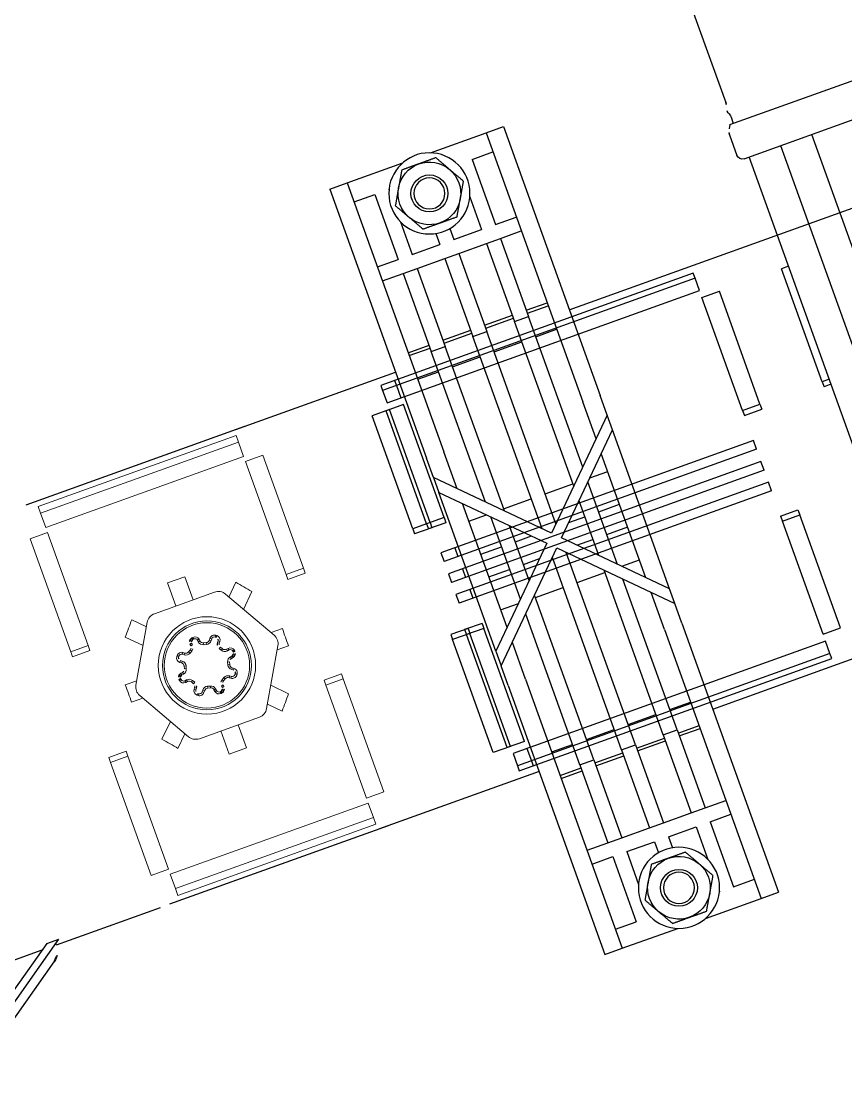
# Model space of a CAD drawing. Header units: millimetres. Extents: x 646993 to 648849, y 9708034 to 9709424.
# Drawn here: x 648235.2182 to 648235.4415, y 9709072.4376 to 9709072.729 of the extents above; entities that cross this region are included whole.
import ezdxf

# ---------------------------------------------------------------- set-up
doc = ezdxf.new("R2010")
doc.units = ezdxf.units.MM
doc.header["$LTSCALE"] = 5
doc.header["$XCLIPFRAME"] = 2
doc.layers.add('MD_Visible', color=7, linetype='Continuous', lineweight=25)
picture_1 = doc.add_image_def('image1.jpg', size_in_pixel=(1920, 925))
picture_2 = doc.add_image_def('image2.ecw', size_in_pixel=(12715, 11262))

# ---------------------------------------------------------------- blocks, each defined once
blk = doc.blocks.new('RB')
for p, q in [((0, -0.7284999999996273), (0, -0.682500000000033)), ((0.1150000000000091, -0.682500000000033), (0.1150000000000091, -0.7284999999996273)), ((0, -0.7259999999996865), (0, -0.7889999999997315)), ((0.1150000000000091, -0.7259999999996865), (0.1150000000000091, -0.7889999999997315))]:
    blk.add_line(p, q)
at = {"lineweight": 0}
for p, q in [((0.04154828673279098, -0.7239999999997337), (0.009000000000128239, -0.7239999999997337)), ((0.009000000000014552, -0.7289999999997292), (0.009000000000014552, -0.7239999999997337)), ((0.04154828673279098, -0.7239999999997337), (0.04300000000000637, -0.7239999999997337)), ((0.04154828673279098, -0.7289999999997292), (0.04154828673279098, -0.7239999999997337)), ((0.04300000000000637, -0.7289999999997292), (0.04300000000000637, -0.7239999999997337)), ((0.07200000000000273, -0.7239999999997337), (0.07345171326846867, -0.7239999999997337)), ((0.07200000000000273, -0.7289999999997292), (0.07200000000000273, -0.7239999999997337)), ((0.1060000000001082, -0.7239999999997337), (0.07345171326846867, -0.7239999999997337)), ((0.07345171326846867, -0.7289999999997292), (0.07345171326846867, -0.7239999999997337)), ((0.1059999999999945, -0.7289999999997292), (0.1059999999999945, -0.7239999999997337)), ((0.001494635649009979, -0.7859999999996887), (0.001494635649009979, -0.7289999999997292)), ((0.001494635649009979, -0.7289999999997292), (0.003445594390541373, -0.7289999999997292)), ((0.003445594390541373, -0.7859999999996887), (0.003445594390541373, -0.7289999999997292)), ((0.003445594390541373, -0.7289999999997292), (0.007572552638862362, -0.7289999999997292)), ((0.007572552638862362, -0.7859999999996887), (0.007572552638862362, -0.7289999999997292)), ((0.04154828673279098, -0.7289999999997292), (0.009000000000128239, -0.7289999999997292)), ((0.04154828673279098, -0.7289999999997292), (0.04300000000000637, -0.7289999999997292)), ((0.07200000000000273, -0.7289999999997292), (0.07345171326846867, -0.7289999999997292)), ((0.1060000000001082, -0.7289999999997292), (0.07345171326846867, -0.7289999999997292)), ((0.1074274473611467, -0.7859999999996887), (0.1074274473611467, -0.7289999999997292)), ((0.1074274473611467, -0.7289999999997292), (0.1115544056094677, -0.7289999999997292)), ((0.1115544056094677, -0.7289999999997292), (0.1135053643511128, -0.7289999999997292)), ((0.1115544056094677, -0.7859999999996887), (0.1115544056094677, -0.7289999999997292)), ((0.1135053643511128, -0.7859999999996887), (0.1135053643511128, -0.7289999999997292)), ((0.05500000000006366, -0.7381587659818649), (0.05500000000006366, -0.7348844526058258)), ((0.06000000000005912, -0.7381587659818649), (0.06000000000005912, -0.7348844526058258)), ((0.05600000000004002, -0.7375814157126399), (0.04100000000005366, -0.7462416697505034)), ((0.04656452414417345, -0.7430289902379457), (0.04279360026316681, -0.7392580663568822)), ((0.07400000000006912, -0.7462416697505034), (0.05899999999996908, -0.7375814157126399)), ((0.06843547585583565, -0.7430289902379457), (0.07220639973684229, -0.7392580663568822)), ((0.04208164678334469, -0.7456171806889245), (0.03895676155389083, -0.7424922954594138)), ((0.0729183532166644, -0.7456171806889245), (0.07604323844623195, -0.7424922954594138)), ((0.03949999999997544, -0.748839745961817), (0.03949999999997544, -0.7661602540375441)), ((0.07550000000003365, -0.7661602540375441), (0.07550000000003365, -0.748839745961817)), ((0.05510461972176017, -0.7505153988426798), (0.05559975375626891, -0.7504458122921562)), ((0.05517490329532393, -0.7510154924540586), (0.05510461972176017, -0.7505153988426798)), ((0.05567003732971898, -0.7509459059035919), (0.05517490329532393, -0.7510154924540586)), ((0.05559975375626891, -0.7504458122921562), (0.05567003732971898, -0.7509459059035919)), ((0.05616848843158095, -0.7491035973805253), (0.05646556885221798, -0.7490618454502567)), ((0.05616848843158095, -0.7491035973805253), (0.05623807498204769, -0.7495987314149204)), ((0.05653515540268472, -0.7495569794846517), (0.05623807498204769, -0.7495987314149204)), ((0.05646556885221798, -0.7490618454502567), (0.05653515540268472, -0.7495569794846517)), ((0.05787737031425877, -0.7501257141599638), (0.05738223627997741, -0.7501953007104305)), ((0.05745251985354116, -0.7506953943218093), (0.05738223627997741, -0.7501953007104305)), ((0.05794765388782253, -0.7506258077713426), (0.05745251985354116, -0.7506953943218662)), ((0.05787737031425877, -0.7501257141599638), (0.05794765388782253, -0.7506258077713426)), ((0.0585623519505134, -0.7519388561309768), (0.05868754195250858, -0.7514547823107876)), ((0.05868754195250858, -0.7514547823107876), (0.05939213209740046, -0.7516370017119982)), ((0.05939213209740046, -0.7516370017119982), (0.0592669420952916, -0.7521210755321874)), ((0.06044114761141373, -0.7512706690947368), (0.06074506920379008, -0.7508673515194744)), ((0.06084046536648202, -0.7515715766063238), (0.06044114761141373, -0.7512706690947368)), ((0.06074506920379008, -0.7508673515194744), (0.06114438695885838, -0.7511682590310045)), ((0.06114438695885838, -0.7511682590310045), (0.06084046536648202, -0.7515715766063238)), ((0.06249563237031452, -0.7506213259108279), (0.06219472485872757, -0.7510206436658393)), ((0.06243431551172307, -0.7512011881728142), (0.06219472485872757, -0.7510206436658393)), ((0.06273522302331003, -0.7508018704178028), (0.06243431551172307, -0.7512011881728142)), ((0.06249563237031452, -0.7506213259108279), (0.06273522302331003, -0.7508018704178028)), ((0.05062132591115187, -0.7525043676294274), (0.05080187041812678, -0.7522647769764319)), ((0.05062132591115187, -0.7525043676294274), (0.05102064366622017, -0.7528052751409575)), ((0.05080187041812678, -0.7522647769764319), (0.05120118817308139, -0.752565684487962)), ((0.05086735151974153, -0.7542549307959519), (0.05116825903132849, -0.7538556130409404)), ((0.05127066909506084, -0.7545588523882714), (0.05086735151974153, -0.7542549307959519)), ((0.05120118817308139, -0.752565684487962), (0.05102064366622017, -0.7528052751409575)), ((0.05116825903132849, -0.7538556130409404), (0.0515715766066478, -0.7541595346332031)), ((0.0515715766066478, -0.7541595346332031), (0.05127066909506084, -0.7545588523882714)), ((0.05255243358465123, -0.7520187513678422), (0.05225152607295058, -0.7524180691228537)), ((0.05265484364838358, -0.7527219907151164), (0.05225152607295058, -0.7524180691228537)), ((0.05255243358465123, -0.7520187513677286), (0.05295575115985685, -0.7523226729601049)), ((0.05295575115985685, -0.7523226729601049), (0.05265484364838358, -0.7527219907151164)), ((0.05406510454599811, -0.7523856666104791), (0.05469217358961487, -0.7520162947154461)), ((0.05431887372753863, -0.7528164811907629), (0.05406510454599811, -0.7523856666104791)), ((0.0549459427710417, -0.7524471092956162), (0.05431887372753863, -0.7528164811907629)), ((0.05469217358961487, -0.7520162947154461), (0.0549459427710417, -0.7524471092956162)), ((0.0592669420952916, -0.7521210755321874), (0.0585623519505134, -0.7519388561309768)), ((0.06218351880897899, -0.7543188737271578), (0.06261433338920597, -0.7540651045456741)), ((0.06255289070406889, -0.7549459427708314), (0.06218351880897899, -0.7543188737271578)), ((0.06227800928456872, -0.7526548436480027), (0.06258193087694508, -0.7522515260726834)), ((0.06267732703952333, -0.7529557511595897), (0.06227800928456872, -0.7526548436480027)), ((0.06298124863189969, -0.7525524335842704), (0.06258193087694508, -0.7522515260726834)), ((0.06261433338920597, -0.7540651045456741), (0.06298370528429587, -0.7546921735892909)), ((0.06298124863189969, -0.7525524335842704), (0.06267732703952333, -0.7529557511595897)), ((0.03286710578288421, -0.7599999999997351), (0.03286710578288421, -0.7549999999997397)), ((0.03949999999997544, -0.7549999999997397), (0.03286710578288421, -0.7549999999997397)), ((0.05012571416034461, -0.7571226296853695), (0.05062580777166659, -0.7570523461118626)), ((0.05012571416034461, -0.7571226296854263), (0.05019530071081135, -0.7576177637198214)), ((0.05069539432213332, -0.7575474801462008), (0.05019530071081135, -0.7576177637198214)), ((0.05062580777166659, -0.7570523461118626), (0.05069539432213332, -0.7575474801462008)), ((0.05145478231111156, -0.7563124580471765), (0.05163700171226537, -0.7556078679023983)), ((0.05193885613130078, -0.7564376480492285), (0.05145478231111156, -0.7563124580471765)), ((0.05163700171226537, -0.7556078679023983), (0.0521210755324546, -0.7557330579043935)), ((0.0521210755324546, -0.7557330579043935), (0.05193885613130078, -0.7564376480492285)), ((0.06298370528429587, -0.7546921735892909), (0.06255289070406889, -0.7549459427708314)), ((0.0639845075456833, -0.7551749032950568), (0.06448460115700527, -0.7551046197215499)), ((0.06405409409615004, -0.7556700373294518), (0.0639845075456833, -0.7551749032950568)), ((0.06455418770747201, -0.7555997537558881), (0.06405409409615004, -0.7556700373294518)), ((0.06430460567787577, -0.7574525198532172), (0.06480469928931143, -0.7573822362795966)), ((0.06437419222834251, -0.7579476538875554), (0.06430460567787577, -0.7574525198532172)), ((0.06448460115700527, -0.7551046197215499), (0.06455418770747201, -0.7555997537558881)), ((0.06487428583977817, -0.7578773703139916), (0.06480469928931143, -0.7573822362795966)), ((0.06589640261915974, -0.756168488431257), (0.0654012685847647, -0.7562380749817237)), ((0.06544302051509021, -0.7565351554023039), (0.0654012685847647, -0.7562380749817237)), ((0.06593815454948526, -0.7564655688518371), (0.06544302051509021, -0.7565351554023039)), ((0.06589640261915974, -0.756168488431257), (0.06593815454948526, -0.7564655688518371)), ((0.07550000000003365, -0.7549999999997397), (0.08213289421712489, -0.7549999999997397)), ((0.08213289421712489, -0.7549999999997397), (0.08213289421712489, -0.7599999999997351)), ((0.03949999999997544, -0.7599999999997351), (0.03286710578288421, -0.7599999999997351)), ((0.04906184545052383, -0.7585344311475808), (0.04955697948491888, -0.758464844597114)), ((0.04910359738084935, -0.758831511568161), (0.04906184545052383, -0.7585344311475808)), ((0.04910359738084935, -0.758831511568161), (0.0495987314152444, -0.7587619250176942)), ((0.04955697948491888, -0.758464844597114), (0.0495987314152444, -0.7587619250176942)), ((0.05044581229253708, -0.7594002462435299), (0.05094590590385906, -0.7593299626699093)), ((0.05051539884300382, -0.7598953802778681), (0.05044581229253708, -0.7594002462435299)), ((0.05101549245432579, -0.7598250967043043), (0.05051539884300382, -0.7598953802778681)), ((0.05094590590385906, -0.7593299626699093), (0.05101549245432579, -0.7598250967043612)), ((0.05201629471582692, -0.7603078264101271), (0.0524471092960539, -0.7600540572285865)), ((0.05238566661080313, -0.760934895453687), (0.05201629471582692, -0.7603078264101271)), ((0.0524471092960539, -0.7600540572285865), (0.05281648119103011, -0.7606811262722601)), ((0.0628789244675545, -0.7592669420950244), (0.06306114386870831, -0.7585623519501894)), ((0.06336299828774372, -0.7593921320970196), (0.0628789244675545, -0.7592669420950244)), ((0.06306114386870831, -0.7585623519501894), (0.06354521768889754, -0.7586875419522414)), ((0.06354521768889754, -0.7586875419522414), (0.06336299828774372, -0.7593921320970196)), ((0.0634284233933613, -0.760840465366158), (0.06372933090494826, -0.7604411476111466)), ((0.06372933090494826, -0.7604411476111466), (0.06413264848026756, -0.7607450692035229)), ((0.06487428583977817, -0.7578773703139916), (0.06437419222834251, -0.7579476538875554)), ((0.07550000000003365, -0.7599999999997351), (0.08213289421712489, -0.7599999999997351)), ((0.05201875136810941, -0.7624475664151475), (0.05232267296048576, -0.7620442488398282)), ((0.05201875136810941, -0.7624475664151475), (0.0524180691231777, -0.7627484739266777)), ((0.05232267296048576, -0.7620442488398282), (0.05272199071555406, -0.7623451563514152)), ((0.05281648119103011, -0.7606811262722601), (0.05238566661091681, -0.760934895453687)), ((0.05272199071555406, -0.7623451563514152), (0.0524180691231777, -0.7627484739266777)), ((0.05560786790272232, -0.7633629982874197), (0.0557330579047175, -0.7628789244672305)), ((0.05631245804750051, -0.7635452176886304), (0.05560786790272232, -0.7633629982874197)), ((0.0557330579047175, -0.7628789244672305), (0.05643764804949569, -0.7630611438684411)), ((0.05643764804949569, -0.7630611438684411), (0.05631245804750051, -0.7635452176886304)), ((0.06005405722896739, -0.7625528907037449), (0.06068112627258415, -0.7621835188087118)), ((0.06030782641039423, -0.7629837052839719), (0.06005405722896739, -0.7625528907037449)), ((0.06093489545401098, -0.762614333388882), (0.06030782641039423, -0.7629837052839719)), ((0.06068112627258415, -0.7621835188087118), (0.06093489545401098, -0.762614333388882)), ((0.06204424884015225, -0.7626773270392562), (0.06234515635173921, -0.7622780092842447)), ((0.06244756641547156, -0.7629812486316325), (0.06204424884015225, -0.762677327039313)), ((0.06234515635173921, -0.7622780092842447), (0.06274847392694483, -0.7625819308766211)), ((0.06244756641547156, -0.7629812486316325), (0.06274847392694483, -0.7625819308766211)), ((0.0638317409686806, -0.7611443869585344), (0.0634284233933613, -0.760840465366158)), ((0.0637988118269277, -0.7624343155114559), (0.06397935633390262, -0.7621947248584036)), ((0.064198129581996, -0.762735223022986), (0.0637988118269277, -0.7624343155114559)), ((0.06413264848026756, -0.7607450692035229), (0.0638317409686806, -0.7611443869585344)), ((0.06437867408885722, -0.7624956323699905), (0.06397935633390262, -0.7621947248584036)), ((0.06437867408885722, -0.7624956323699905), (0.064198129581996, -0.762735223022986)), ((0.05226477697669907, -0.7641981295816151), (0.05256568448828602, -0.7637988118266037)), ((0.05250436762969457, -0.7643786740885901), (0.05226477697669907, -0.7641981295816151)), ((0.05250436762969457, -0.7643786740885901), (0.05280527514128153, -0.7639793563335786)), ((0.05256568448828602, -0.7637988118266037), (0.05280527514128153, -0.7639793563335786)), ((0.05385561304126441, -0.7638317409684134), (0.05415953463352707, -0.7634284233930373)), ((0.05425493079621901, -0.7641326484799436), (0.05385561304126441, -0.7638317409684134)), ((0.05415953463352707, -0.7634284233930373), (0.05455885238859537, -0.7637293309046811)), ((0.05455885238859537, -0.7637293309046811), (0.05425493079621901, -0.7641326484799436)), ((0.05705234611218657, -0.7643741922280185), (0.05754748014658162, -0.7643046056775518)), ((0.05712262968575033, -0.7648742858394542), (0.05705234611218657, -0.7643741922280185)), ((0.05712262968575033, -0.7648742858394542), (0.05761776372014538, -0.7648046992889874)), ((0.05754748014658162, -0.7643046056775518), (0.05761776372014538, -0.7648046992889874)), ((0.05846484459743806, -0.765443020514823), (0.0587619250179614, -0.7654012685844975)), ((0.0585344311479048, -0.7659381545491613), (0.05846484459743806, -0.765443020514823)), ((0.05883151156842814, -0.7658964026188357), (0.0585344311479048, -0.7659381545491613)), ((0.05883151156842814, -0.7658964026188357), (0.0587619250179614, -0.7654012685844975)), ((0.05932996267029012, -0.764054094095826), (0.05982509670468517, -0.7639845075453593)), ((0.05940024624385387, -0.7645541877072048), (0.05932996267029012, -0.764054094095826)), ((0.05989538027824892, -0.7644846011567381), (0.05940024624385387, -0.7645541877072048)), ((0.05982509670468517, -0.7639845075453593), (0.05989538027824892, -0.7644846011567381)), ((0.04100000000005366, -0.7687583302488576), (0.05600000000004002, -0.777418584286778)), ((0.05899999999996908, -0.777418584286778), (0.07400000000006912, -0.7687583302488576)), ((0.04208164678334469, -0.7693828193104366), (0.03895676155389083, -0.7725077045399473)), ((0.04656452414417345, -0.7719710097614723), (0.04279360026316681, -0.7757419336424789)), ((0.06843547585583565, -0.7719710097614723), (0.07220639973684229, -0.7757419336424789)), ((0.0729183532166644, -0.7693828193104366), (0.07604323844623195, -0.7725077045399473)), ((0.05500000000006366, -0.776841234017553), (0.05500000000006366, -0.7801155473935921)), ((0.06000000000005912, -0.7768412340174962), (0.06000000000005912, -0.7801155473935921)), ((0.001494635649009979, -0.7859999999996887), (0.003445594390541373, -0.7859999999996887)), ((0.003445594390541373, -0.7859999999996887), (0.007572552638862362, -0.7859999999996887)), ((0.04154828673279098, -0.7859999999996319), (0.009000000000014552, -0.7859999999996319)), ((0.009000000000014552, -0.7859999999996319), (0.009000000000014552, -0.7909999999996273)), ((0.04154828673279098, -0.7859999999996319), (0.04300000000000637, -0.7859999999996319)), ((0.04154828673279098, -0.7859999999996319), (0.04154828673279098, -0.7909999999996273)), ((0.04300000000000637, -0.7859999999996319), (0.04300000000000637, -0.7909999999996273)), ((0.07200000000000273, -0.7859999999996319), (0.07345171326835498, -0.7859999999996319)), ((0.07200000000000273, -0.7859999999996319), (0.07200000000000273, -0.7909999999996273)), ((0.1059999999999945, -0.7859999999996319), (0.07345171326835498, -0.7859999999996319)), ((0.07345171326835498, -0.7859999999996319), (0.07345171326835498, -0.7909999999996273)), ((0.1059999999999945, -0.7859999999996319), (0.1059999999999945, -0.7909999999996273)), ((0.1074274473611467, -0.7859999999996887), (0.1115544056094677, -0.7859999999996887)), ((0.1115544056094677, -0.7859999999996887), (0.1135053643511128, -0.7859999999996887)), ((0.04154828673279098, -0.7909999999996273), (0.009000000000014552, -0.7909999999996273)), ((0.04154828673279098, -0.7909999999996273), (0.04300000000000637, -0.7909999999996273)), ((0.07200000000000273, -0.7909999999996273), (0.07345171326835498, -0.7909999999996273)), ((0.1059999999999945, -0.7909999999996273), (0.07345171326835498, -0.7909999999996273))]:
    blk.add_line(p, q, dxfattribs=at)
for radius in [0.01318154754428178, 0.01206000000000131, 0.01156000000000131]:
    blk.add_circle((0.05750000000000455, -0.7574999999997374), radius, dxfattribs=at)
for centre, radius, start, end in [((0.05750000000000455, -0.7401794919240103), 0.003000000000003791, 60.00000000129379, 119.9999999987062), ((0.04250000000001819, -0.748839745961817), 0.00300000000000561, 119.9999999987062, 180), ((0.0724999999999909, -0.748839745961817), 0.003000000000009095, 0, 60.00000000129379), ((0.05418463522664752, -0.7511546655549921), 0.001000000000006711, 300.499999999966, 7.999999998104384), ((0.05418463522664752, -0.7511546655549921), 0.001500000000005269, 300.499999999966, 7.999999998104384), ((0.05634245480769096, -0.7503414324664561), 0.001250000000000934, 97.99999999856014, 187.9999999981044), ((0.05634245480769096, -0.7503414324664561), 0.0007500000000004145, 97.99999999856014, 187.9999999981044), ((0.05663953522844167, -0.7502996805361875), 0.00124999999999812, 7.999999998104384, 97.99999999856014), ((0.05663953522844167, -0.7502996805361875), 0.0007500000000027221, 7.999999998104384, 97.99999999856014), ((0.05893792195661263, -0.7504866346704091), 0.00149999999999672, 187.9999999981044, 255.499999997253), ((0.05893792195661263, -0.7504866346704091), 0.0009999999999954117, 187.9999999981044, 255.499999997253), ((0.05964251210139082, -0.7506688540715629), 0.001499999999999425, 255.499999997253, 322.9999999981568), ((0.05964251210139082, -0.7506688540715629), 0.000999999999999313, 255.499999997253, 322.9999999981568), ((0.06174336359129029, -0.7516196202983849), 0.001249999999990628, 52.99999999816038, 142.9999999981568), ((0.06174336359129029, -0.7516196202983849), 0.0007500000000005701, 52.99999999816038, 142.9999999981568), ((0.06198295424439948, -0.751800164805303), 0.0007500000000016647, 322.9999999981568, 52.99999999816038), ((0.06198295424439948, -0.751800164805303), 0.001249999999997554, 322.9999999981568, 52.99999999816038), ((0.05161962029865208, -0.753256636408338), 0.001249999999996459, 142.9999999981568, 232.9999999981604), ((0.05180016480562699, -0.7530170457553425), 0.00125000000000448, 52.99999999816038, 142.9999999981568), ((0.05161962029865208, -0.753256636408338), 0.000750000000000212, 142.9999999981568, 232.9999999981604), ((0.05180016480562699, -0.7530170457553425), 0.0007500000000016647, 52.99999999816038, 142.9999999981568), ((0.05066885407188693, -0.7553574878983511), 0.0009999999999993736, 345.4999999972521, 52.99999999816038), ((0.05066885407188693, -0.7553574878983511), 0.001500000000003402, 345.4999999972521, 52.99999999816038), ((0.05355756618303076, -0.751524037450082), 0.001499999999989518, 232.9999999981604, 300.499999999966), ((0.05355756618303076, -0.751524037450082), 0.000999999999999062, 232.9999999981604, 300.499999999966), ((0.06347596254965993, -0.7535575661827636), 0.001500000000001877, 142.9999999981568, 210.5000000027712), ((0.06347596254965993, -0.7535575661827636), 0.001000000000002704, 142.9999999981568, 210.5000000027712), ((0.0502996805365683, -0.7583604647713571), 0.001250000000000934, 97.99999999856014, 187.9999999981044), ((0.05048663467073311, -0.7560620780431293), 0.0009999999999954117, 277.9999999985602, 345.4999999972521), ((0.05048663467073311, -0.7560620780431293), 0.001500000000001588, 278.0000000050066, 345.4999999972521), ((0.06384533444474982, -0.7541846352263235), 0.001499999999996595, 210.4999999971606, 277.9999999985602), ((0.06384533444474982, -0.7541846352263235), 0.0009999999999955474, 210.4999999971606, 277.9999999985602), ((0.06451336532927598, -0.7589379219562886), 0.001499999999996973, 97.99999999856014, 165.4999999972521), ((0.06465856753322896, -0.7563424548074238), 0.001249999999995784, 7.999999998104384, 98.00000000500663), ((0.06465856753322896, -0.7563424548074238), 0.0007500000000009208, 7.999999998104384, 97.99999999856014), ((0.06470031946355448, -0.7566395352280608), 0.0007499999999963055, 277.9999999985602, 7.999999998104384), ((0.06470031946355448, -0.7566395352280608), 0.001250000000006621, 278.0000000050066, 7.999999998104384), ((0.05034143246678013, -0.7586575451919941), 0.001249999999996037, 187.9999999981044, 278.0000000050066), ((0.0502996805365683, -0.7583604647713571), 0.0007500000000004145, 97.99999999856014, 187.9999999981044), ((0.05034143246678013, -0.7586575451919941), 0.0007500000000004145, 187.9999999981044, 277.9999999985602), ((0.05115466555525927, -0.7608153647730376), 0.001499999999994749, 30.4999999971606, 97.99999999856014), ((0.05115466555525927, -0.7608153647730944), 0.0009999999999989611, 30.50000000277116, 97.99999999856014), ((0.06433114592812217, -0.7596425121011237), 0.001499999999997208, 165.4999999972521, 232.9999999981604), ((0.06433114592812217, -0.7596425121011237), 0.0009999999999975521, 165.4999999972521, 232.9999999981604), ((0.06451336532927598, -0.7589379219562886), 0.0009999999999954117, 97.99999999856014, 165.4999999972521), ((0.05301704575560962, -0.7631998351940581), 0.001249999999997554, 142.9999999981568, 232.9999999981604), ((0.05301704575560962, -0.7631998351940581), 0.0007500000000016647, 142.9999999981568, 232.9999999981604), ((0.05152403745034917, -0.7614424338166543), 0.001000000000002704, 322.9999999981568, 30.50000000277116), ((0.05152403745034917, -0.7614424338166543), 0.001500000000008404, 322.9999999981568, 30.50000000277116), ((0.05535748789861827, -0.7643311459277982), 0.001499999999993747, 75.49999999725296, 142.9999999981568), ((0.05535748789861827, -0.764331145927855), 0.001000000000002379, 75.49999999725296, 142.9999999981568), ((0.05606207804339647, -0.7645133653290088), 0.001499999999994919, 7.999999998104384, 75.49999999725296), ((0.06081536477336158, -0.7638453344444258), 0.001500000000000288, 120.499999999966, 187.9999999981044), ((0.06081536477336158, -0.7638453344444258), 0.001000000000001731, 120.499999999966, 187.9999999981044), ((0.06144243381697834, -0.7634759625493359), 0.001499999999994234, 52.99999999816038, 120.499999999966), ((0.06144243381697834, -0.7634759625493359), 0.001000000000001967, 52.99999999816038, 120.499999999966), ((0.0631998351943821, -0.7619829542440755), 0.00124999999999427, 232.9999999981604, 322.9999999981568), ((0.0631998351943821, -0.7619829542440755), 0.0007500000000005701, 232.9999999981604, 322.9999999981568), ((0.06338037970135701, -0.7617433635910231), 0.0007499999999994754, 322.9999999981568, 52.99999999816038), ((0.06338037970135701, -0.7617433635910231), 0.001249999999997554, 322.9999999981568, 52.99999999816038), ((0.04250000000001819, -0.7661602540375441), 0.003000000000009095, 180, 240.0000000012938), ((0.05325663640860512, -0.763380379701033), 0.00124999999999427, 232.9999999981604, 322.9999999981568), ((0.05325663640860512, -0.763380379701033), 0.0007500000000005701, 232.9999999981604, 322.9999999981568), ((0.05606207804339647, -0.7645133653290088), 0.001000000000001322, 7.999999998104384, 75.49999999725296), ((0.05836046477168111, -0.7647003194632305), 0.001249999999994518, 187.9999999981044, 277.9999999985602), ((0.05836046477168111, -0.7647003194632305), 0.0007499999999968119, 187.9999999981044, 277.9999999985602), ((0.05865754519231814, -0.7646585675329618), 0.0007499999999970651, 278.0000000050066, 7.999999998104384), ((0.05865754519231814, -0.7646585675329618), 0.001250000000002005, 278.0000000050066, 7.999999998104384), ((0.0724999999999909, -0.7661602540375441), 0.00300000000000561, 299.9999999987062, 0), ((0.05750000000000455, -0.7748205080753507), 0.003000000000003791, 240.0000000012938, 299.9999999987062)]:
    blk.add_arc(centre, radius, start, end, dxfattribs=at)
for centre, major_axis, ratio, start_param, end_param in [((0.05750000000000455, -0.7141581133668353), (0.05700000000000129, -1.210787622744165e-17), 0.3639702342664006, -1.614670050011205, -1.526922603579098), ((0.05750000000000455, -0.6962053161045958), (0.05496898843883843, 0.06273120832485517), 0.2403927812712343, -2.169897865195395, -2.099506582370755), ((0.05750000000000455, -0.6962053161046526), (0.05496898843883841, -0.06273120832485503), 0.2403927812712347, -1.042086071219327, -0.9716947883946612), ((0.05750000000000455, -0.8187946838947653), (0.05496898843883842, -0.06273120832485506), 0.2403927812712348, 2.099506582370728, 2.169897865195396), ((0.05750000000000455, -0.8187946838947653), (0.05496898843883843, 0.06273120832485517), 0.2403927812712344, 0.9716947883949101, 1.042086071219351), ((0.05750000000000455, -0.8008418866326394), (-0.05700000000000129, 1.172867049819044e-17), 0.363970234266401, -1.614670050010693, -1.526922603578587)]:
    blk.add_ellipse(centre, major_axis=major_axis, ratio=ratio, start_param=start_param, end_param=end_param, dxfattribs=at)
at = {"layer": 'MD_Visible'}
for p, q in [((0, -0.6325000000000216), (0, -0.4865000000000066)), ((0.1150000000000091, -0.6325000000000216), (0.1150000000000091, -0.4865000000000066)), ((-0.03249999999979991, -0.574571428571204), (-0.03249999999979991, -0.5075714285711967)), ((-0.02249999999980901, -0.5740714285712158), (-0.02249999999980901, -0.5080714285711849)), ((0.03237575240086699, -0.5545714285711654), (-0.02249999999980901, -0.5545714285711654)), ((-0.02249999999980901, -0.5635714285711799), (0.03750000000025011, -0.5635714285711799)), ((-1.032500000000141, -0.5735714285711708), (-0.03848806130190496, -0.5735714285711708)), ((-0.03431193869801064, -0.5735714285711708), (-0.03249999999979991, -0.5735714285711708)), ((0.1375000000001592, -0.5725714285711945), (-0.02249999999980901, -0.5725714285711945)), ((0.009000000000014552, -0.5725714285711945), (0.009000000000014552, -0.5745714285711472)), ((0.04154828673279098, -0.5725714285711945), (0.04154828673279098, -0.5745714285711472)), ((0.04300000000000637, -0.5725714285711945), (0.04300000000000637, -0.5745714285711472)), ((-0.03249999999979991, -0.574571428571204), (-0.03146410161491531, -0.5751695047825649)), ((-0.02996410161495078, -0.5755714285711804), (-0.02399999999977354, -0.5755714285711804)), ((0.04154828673279098, -0.5745714285711472), (0.009000000000014552, -0.5745714285711472)), ((0.04154828673279098, -0.5745714285711472), (0.04300000000000637, -0.5745714285711472)), ((0.009000000000014552, -0.5974999999999397), (0.009000000000014552, -0.5924999999999443)), ((0.0415482867326773, -0.5924999999999443), (0.009000000000014552, -0.5924999999999443)), ((0.0415482867326773, -0.5924999999999443), (0.04300000000000637, -0.5924999999999443)), ((0.0415482867326773, -0.5974999999999397), (0.0415482867326773, -0.5924999999999443)), ((0.04300000000000637, -0.5974999999999397), (0.04300000000000637, -0.5924999999999443)), ((0.07200000000000273, -0.5974999999999397), (0.07200000000000273, -0.5924999999999443)), ((0.07200000000000273, -0.5924999999999443), (0.07345171326835498, -0.5924999999999443)), ((0.07345171326835498, -0.5974999999999397), (0.07345171326835498, -0.5924999999999443)), ((0.1059999999999945, -0.5924999999999443), (0.07345171326824129, -0.5924999999999443)), ((0.1059999999999945, -0.5974999999999397), (0.1059999999999945, -0.5924999999999443)), ((0.003445594390427686, -0.5974999999999397), (0.002010905768429438, -0.5974999999999397)), ((0.002010905768429438, -0.5974999999999397), (0.002010905768543125, -0.6874999999999716)), ((0.007002475308127032, -0.5974999999999397), (0.003445594390427686, -0.5974999999999397)), ((0.003445594390427686, -0.5974999999999397), (0.003445594390427686, -0.6874999999999716)), ((0.007002475308127032, -0.6874999999999716), (0.007002475308127032, -0.5974999999999397)), ((0.0415482867326773, -0.5974999999999397), (0.009000000000014552, -0.5974999999999397)), ((0.0415482867326773, -0.5974999999999397), (0.04300000000000637, -0.5974999999999397)), ((0.05274999999994634, -0.5974999999999397), (0.05025000000000546, -0.5974999999999397)), ((0.05025000000000546, -0.5974999999999397), (0.05025000000000546, -0.6874999999999716)), ((0.05274999999994634, -0.5974999999999397), (0.05274999999994634, -0.6874999999999716)), ((0.05624999999997726, -0.5974999999999397), (0.05624999999997726, -0.6874999999999716)), ((0.05874999999991815, -0.5974999999999397), (0.05624999999997726, -0.5974999999999397)), ((0.05874999999991815, -0.5974999999999397), (0.05874999999991815, -0.6874999999999716)), ((0.06224999999994907, -0.5974999999999397), (0.06224999999994907, -0.6874999999999716)), ((0.0647499999994352, -0.5974999999999397), (0.06224999999994907, -0.5974999999999397)), ((0.0647499999994352, -0.5974999999999397), (0.0647499999994352, -0.6874999999999716)), ((0.07200000000000273, -0.5974999999999397), (0.07345171326835498, -0.5974999999999397)), ((0.1059999999999945, -0.5974999999999397), (0.07345171326824129, -0.5974999999999397)), ((0.111554405609354, -0.5974999999999397), (0.1079975246917684, -0.5974999999999397)), ((0.1079975246917684, -0.5974999999999397), (0.1079975246917684, -0.6874999999999716)), ((0.112989094231466, -0.5974999999999397), (0.111554405609354, -0.5974999999999397)), ((0.111554405609354, -0.5974999999999397), (0.111554405609354, -0.6874999999999716)), ((0.1129890942313523, -0.6874999999999716), (0.112989094231466, -0.5974999999999397)), ((-0.05275000000006003, -0.637500000000017), (-0.05275000000006003, -0.6325000000000216)), ((-0.05275000000006003, -0.6325000000000216), (0.02473470183144855, -0.6325000000000216)), ((0.03037867965633723, -0.6325000000000216), (0.02473470183144855, -0.6325000000000216)), ((0.03037867965645091, -0.6325000000000216), (0.05537867965642818, -0.6574999999999989)), ((0.03462132034348997, -0.6325000000000216), (0.03037867965645091, -0.6325000000000216)), ((0.05750000000000455, -0.6553786796564225), (0.03462132034348997, -0.6325000000000216)), ((0.08037867965640544, -0.6325000000000216), (0.03462132034360366, -0.6325000000000216)), ((0.08037867965640544, -0.6325000000000216), (0.05750000000000455, -0.6553786796564225)), ((0.05962132034358092, -0.6574999999999989), (0.08462132034355818, -0.6325000000000216)), ((0.08462132034355818, -0.6325000000000216), (0.08037867965640544, -0.6325000000000216)), ((0.09026529816856055, -0.6325000000000216), (0.08462132034355818, -0.6325000000000216)), ((0.09026529816856055, -0.6325000000000216), (0.1677499999999554, -0.6325000000000216)), ((0.1677499999999554, -0.637500000000017), (0.1677499999999554, -0.6325000000000216)), ((-0.05275000000006003, -0.637500000000017), (0.02473470183144855, -0.637500000000017)), ((-0.05275000000006003, -0.6535078201427211), (-0.05275000000006003, -0.637500000000017)), ((-0.0472500000000764, -0.6434999999999889), (-0.0472500000000764, -0.637500000000017)), ((-0.02850000000000819, -0.6434999999999889), (-0.02850000000000819, -0.637500000000017)), ((-0.02449999999998909, -0.6434999999999889), (-0.02449999999998909, -0.637500000000017)), ((-0.003796410987888521, -0.6434999999999889), (-0.003796410987888521, -0.637500000000017)), ((-0.002957398679313883, -0.6434999999999889), (-0.002957398679313883, -0.637500000000017)), ((0.003813409495478481, -0.6434999999999889), (0.003813409495478481, -0.637500000000017)), ((0.03537867965644637, -0.637500000000017), (0.02473470183144855, -0.637500000000017)), ((0.07537867965640999, -0.637500000000017), (0.03962132034359911, -0.637500000000017)), ((0.04475000000002183, -0.6426286796564398), (0.04475000000002183, -0.637500000000017)), ((0.05424183411923877, -0.6434999999999889), (0.05424183411923877, -0.637500000000017)), ((0.06075816588065663, -0.6434999999999889), (0.06075816588065663, -0.637500000000017)), ((0.07024999999998727, -0.6426286796564398), (0.07024999999998727, -0.637500000000017)), ((0.09026529816856055, -0.637500000000017), (0.07962132034356273, -0.637500000000017)), ((0.09026529816856055, -0.637500000000017), (0.1677499999999554, -0.637500000000017)), ((0.1111865905045306, -0.6434999999999889), (0.1111865905045306, -0.637500000000017)), ((0.117957398679323, -0.6434999999999889), (0.117957398679323, -0.637500000000017)), ((0.1187964109878976, -0.6434999999999889), (0.1187964109878976, -0.637500000000017)), ((0.1394999999999982, -0.6434999999999889), (0.1394999999999982, -0.637500000000017)), ((0.1435000000000173, -0.6434999999999889), (0.1435000000000173, -0.637500000000017)), ((0.1622499999999718, -0.6434999999999889), (0.1622499999999718, -0.637500000000017)), ((0.1677499999999554, -0.653507820136582), (0.1677499999999554, -0.637500000000017)), ((-0.0472500000000764, -0.6434999999999889), (-0.02850000000000819, -0.6434999999999889)), ((-0.02449999999998909, -0.6434999999999889), (-0.002038168043441146, -0.6434999999999889)), ((-0.02449999999998909, -0.647500000000008), (-0.02449999999998909, -0.6434999999999889)), ((-0.002038168043441146, -0.647500000000008), (-0.002038168043441146, -0.6434999999999889)), ((0.04137867965653186, -0.6434999999999889), (-0.002038168043441146, -0.6434999999999889)), ((0.06937867965643818, -0.6434999999999889), (0.04562132034357091, -0.6434999999999889)), ((0.1170381680434502, -0.6434999999999889), (0.07362132034347724, -0.6434999999999889)), ((0.1170381680434502, -0.647500000000008), (0.1170381680434502, -0.6434999999999889)), ((0.1170381680434502, -0.6434999999999889), (0.1394999999999982, -0.6434999999999889)), ((0.1394999999999982, -0.647500000000008), (0.1394999999999982, -0.6434999999999889)), ((0.1435000000000173, -0.6434999999999889), (0.1622499999999718, -0.6434999999999889)), ((-0.0472500000000764, -0.647500000000008), (-0.04708257569006946, -0.647500000000008)), ((-0.0472500000000764, -0.647578432585675), (-0.0472500000000764, -0.647500000000008)), ((-0.0379174243136049, -0.647500000000008), (-0.02850000000000819, -0.647500000000008)), ((-0.02850000000000819, -0.6554999999999893), (-0.02850000000000819, -0.647500000000008)), ((-0.02449999999998909, -0.647500000000008), (-0.002038168043441146, -0.647500000000008)), ((-0.02449999999998909, -0.6554999999999893), (-0.02449999999998909, -0.647500000000008)), ((-0.003796410987888521, -0.6554999999999893), (-0.003796410987888521, -0.647500000000008)), ((-0.002957398679313883, -0.6554999999999893), (-0.002957398679313883, -0.647500000000008)), ((0.04537867965643727, -0.647500000000008), (-0.002038168043441146, -0.647500000000008)), ((0.003813409495478481, -0.6554999999999893), (0.003813409495478481, -0.647500000000008)), ((0.04475000000002183, -0.6554999999999893), (0.04475000000002183, -0.647500000000008)), ((0.06537867965641908, -0.647500000000008), (0.04962132034347633, -0.647500000000008)), ((0.05424183411923877, -0.6521205137757136), (0.05424183411923877, -0.647500000000008)), ((0.06075816588065663, -0.6521205137757136), (0.06075816588065663, -0.647500000000008)), ((0.1170381680434502, -0.647500000000008), (0.06962132034357182, -0.647500000000008)), ((0.07024999999998727, -0.6554999999999893), (0.07024999999998727, -0.647500000000008)), ((0.1111865905045306, -0.6554999999999893), (0.1111865905045306, -0.647500000000008)), ((0.1170381680434502, -0.647500000000008), (0.1394999999999982, -0.647500000000008)), ((0.117957398679323, -0.6554999999999893), (0.117957398679323, -0.647500000000008)), ((0.1187964109878976, -0.6554999999999893), (0.1187964109878976, -0.647500000000008)), ((0.1394999999999982, -0.6554999999999893), (0.1394999999999982, -0.647500000000008)), ((0.1435000000000173, -0.647500000000008), (0.1529174243000853, -0.647500000000008)), ((0.1435000000000173, -0.6554999999999893), (0.1435000000000173, -0.647500000000008)), ((0.1620825757034936, -0.647500000000008), (0.1622499999999718, -0.647500000000008)), ((0.1622499999999718, -0.647578432579536), (0.1622499999999718, -0.647500000000008)), ((-0.03168334617600976, -0.6554999999999893), (-0.02850000000000819, -0.6554999999999893)), ((-0.02449999999998909, -0.6554999999999893), (-0.002038168043441146, -0.6554999999999893)), ((-0.02449999999998909, -0.6595000000000084), (-0.02449999999998909, -0.6554999999999893)), ((-0.002038168043441146, -0.6595000000000084), (-0.002038168043441146, -0.6554999999999893)), ((0.05337867965636178, -0.6554999999999893), (-0.002038168043441146, -0.6554999999999893)), ((0.1170381680434502, -0.6554999999999893), (0.06162132034353363, -0.6554999999999893)), ((0.1170381680434502, -0.6595000000000084), (0.1170381680434502, -0.6554999999999893)), ((0.1170381680434502, -0.6554999999999893), (0.1394999999999982, -0.6554999999999893)), ((0.1394999999999982, -0.6595000000000084), (0.1394999999999982, -0.6554999999999893)), ((0.1435000000000173, -0.6554999999999893), (0.146683346174882, -0.6554999999999893)), ((0.05537867965642818, -0.6574999999999989), (0.03037867965645091, -0.682500000000033)), ((0.08462132034355818, -0.682500000000033), (0.05962132034358092, -0.6574999999999989)), ((-0.0316833461748729, -0.6595000000000084), (-0.02850000000000819, -0.6595000000000084)), ((-0.02850000000000819, -0.6674999999999898), (-0.02850000000000819, -0.6595000000000084)), ((-0.02449999999998909, -0.6595000000000084), (-0.002038168043441146, -0.6595000000000084)), ((-0.02449999999998909, -0.6674999999999898), (-0.02449999999998909, -0.6595000000000084)), ((-0.003796410987888521, -0.6674999999999898), (-0.003796410987888521, -0.6595000000000084)), ((-0.002957398679313883, -0.6674999999999898), (-0.002957398679313883, -0.6595000000000084)), ((0.05337867965636178, -0.6595000000000084), (-0.002038168043441146, -0.6595000000000084)), ((0.003813409495478481, -0.6674999999999898), (0.003813409495478481, -0.6595000000000084)), ((0.03462132034348997, -0.682500000000033), (0.05750000000000455, -0.6596213203435184)), ((0.04475000000002183, -0.6674999999999898), (0.04475000000002183, -0.6595000000000084)), ((0.05750000000000455, -0.6596213203435184), (0.08037867965640544, -0.682500000000033)), ((0.1170381680434502, -0.6595000000000084), (0.06162132034353363, -0.6595000000000084)), ((0.07024999999998727, -0.6674999999999898), (0.07024999999998727, -0.6595000000000084)), ((0.1111865905045306, -0.6674999999999898), (0.1111865905045306, -0.6595000000000084)), ((0.1170381680434502, -0.6595000000000084), (0.1394999999999982, -0.6595000000000084)), ((0.117957398679323, -0.6674999999999898), (0.117957398679323, -0.6595000000000084)), ((0.1187964109878976, -0.6674999999999898), (0.1187964109878976, -0.6595000000000084)), ((0.1394999999999982, -0.6674999999999898), (0.1394999999999982, -0.6595000000000084)), ((0.1435000000000173, -0.6595000000000084), (0.1466833461760189, -0.6595000000000084)), ((0.1435000000000173, -0.6674999999999898), (0.1435000000000173, -0.6595000000000084)), ((-0.05275000000006003, -0.6774999999999807), (-0.05275000000006003, -0.6614921798634157)), ((0.05424183411923877, -0.6674999999999898), (0.05424183411923877, -0.6628794862242842)), ((0.06075816588065663, -0.6674999999999898), (0.06075816588065663, -0.6628794862242842)), ((0.1677499999999554, -0.6774999999999807), (0.1677499999999554, -0.6614921798572198)), ((-0.0472500000000764, -0.6674999999999898), (-0.0472500000000764, -0.6674215674204049)), ((-0.0472500000000764, -0.6674999999999898), (-0.04708257570348451, -0.6674999999999898)), ((-0.03791742430018985, -0.6674999999999898), (-0.02850000000000819, -0.6674999999999898)), ((-0.02449999999998909, -0.6674999999999898), (-0.002038168043441146, -0.6674999999999898)), ((-0.02449999999998909, -0.6715000000000089), (-0.02449999999998909, -0.6674999999999898)), ((-0.002038168043441146, -0.6715000000000089), (-0.002038168043441146, -0.6674999999999898)), ((0.04537867965643727, -0.6674999999999898), (-0.002038168043441146, -0.6674999999999898)), ((0.06537867965641908, -0.6674999999999898), (0.04962132034347633, -0.6674999999999898)), ((0.1170381680434502, -0.6674999999999898), (0.06962132034357182, -0.6674999999999898)), ((0.1170381680434502, -0.6674999999999898), (0.1394999999999982, -0.6674999999999898)), ((0.1170381680434502, -0.6715000000000089), (0.1170381680434502, -0.6674999999999898)), ((0.1394999999999982, -0.6715000000000089), (0.1394999999999982, -0.6674999999999898)), ((0.1435000000000173, -0.6674999999999898), (0.152917424313614, -0.6674999999999898)), ((0.1620825756900786, -0.6674999999999898), (0.1622499999999718, -0.6674999999999898)), ((0.1622499999999718, -0.6674999999999898), (0.1622499999999718, -0.6674215674142658)), ((-0.0472500000000764, -0.6715000000000089), (-0.02850000000000819, -0.6715000000000089)), ((-0.0472500000000764, -0.6774999999999807), (-0.0472500000000764, -0.6715000000000089)), ((-0.02850000000000819, -0.6774999999999807), (-0.02850000000000819, -0.6715000000000089)), ((-0.02449999999998909, -0.6715000000000089), (-0.002038168043441146, -0.6715000000000089)), ((-0.02449999999998909, -0.6774999999999807), (-0.02449999999998909, -0.6715000000000089)), ((-0.003796410987888521, -0.6774999999999807), (-0.003796410987888521, -0.6715000000000089)), ((-0.002957398679313883, -0.6774999999999807), (-0.002957398679313883, -0.6715000000000089)), ((0.04137867965653186, -0.6715000000000089), (-0.002038168043441146, -0.6715000000000089)), ((0.003813409495478481, -0.6774999999999807), (0.003813409495478481, -0.6715000000000089)), ((0.04475000000002183, -0.6774999999999807), (0.04475000000002183, -0.6723713203435011)), ((0.06937867965643818, -0.6715000000000089), (0.04562132034357091, -0.6715000000000089)), ((0.05424183411923877, -0.6774999999999807), (0.05424183411923877, -0.6715000000000089)), ((0.06075816588065663, -0.6774999999999807), (0.06075816588065663, -0.6715000000000089)), ((0.07024999999998727, -0.6774999999999807), (0.07024999999998727, -0.6723713203435011)), ((0.1170381680434502, -0.6715000000000089), (0.07362132034347724, -0.6715000000000089)), ((0.1111865905045306, -0.6774999999999807), (0.1111865905045306, -0.6715000000000089)), ((0.1170381680434502, -0.6715000000000089), (0.1394999999999982, -0.6715000000000089)), ((0.117957398679323, -0.6774999999999807), (0.117957398679323, -0.6715000000000089)), ((0.1187964109878976, -0.6774999999999807), (0.1187964109878976, -0.6715000000000089)), ((0.1394999999999982, -0.6774999999999807), (0.1394999999999982, -0.6715000000000089)), ((0.1435000000000173, -0.6715000000000089), (0.1622499999999718, -0.6715000000000089)), ((0.1435000000000173, -0.6774999999999807), (0.1435000000000173, -0.6715000000000089)), ((0.1622499999999718, -0.6774999999999807), (0.1622499999999718, -0.6715000000000089)), ((-0.05275000000006003, -0.6774999999999807), (0.02473470183144855, -0.6774999999999807)), ((-0.05275000000006003, -0.682500000000033), (-0.05275000000006003, -0.6774999999999807)), ((0.03537867965644637, -0.6774999999999807), (0.02473470183144855, -0.6774999999999807)), ((0.07537867965640999, -0.6774999999999807), (0.03962132034359911, -0.6774999999999807)), ((0.09026529816856055, -0.6774999999999807), (0.07962132034356273, -0.6774999999999807)), ((0.09026529816856055, -0.6774999999999807), (0.1677499999999554, -0.6774999999999807)), ((0.1677499999999554, -0.682500000000033), (0.1677499999999554, -0.6774999999999807)), ((-0.05275000000006003, -0.682500000000033), (0.02473470183144855, -0.682500000000033)), ((0.002010905768429438, -0.682500000000033), (0.002010905768543125, -0.6835000000000093)), ((0.002010905768543125, -0.6835000000000093), (0.003445594390541373, -0.6835000000000093)), ((0.003445594390427686, -0.682500000000033), (0.003445594390541373, -0.6835000000000093)), ((0.003445594390541373, -0.6835000000000093), (0.007002475308127032, -0.6835000000000093)), ((0.007002475308127032, -0.6835000000000093), (0.007002475308127032, -0.682500000000033)), ((0.009000000000014552, -0.6835000000000093), (0.009000000000014552, -0.6885000000000048)), ((0.0415482867326773, -0.6835000000000093), (0.009000000000014552, -0.6835000000000093)), ((0.03037867965645091, -0.682500000000033), (0.02473470183144855, -0.682500000000033)), ((0.03037867965645091, -0.682500000000033), (0.03462132034348997, -0.682500000000033)), ((0.08037867965640544, -0.682500000000033), (0.03462132034360366, -0.682500000000033)), ((0.0415482867326773, -0.6835000000000093), (0.04300000000000637, -0.6835000000000093)), ((0.0415482867326773, -0.6835000000000093), (0.0415482867326773, -0.6885000000000048)), ((0.04300000000000637, -0.6835000000000093), (0.04300000000000637, -0.6885000000000048)), ((0.05025000000000546, -0.682500000000033), (0.05025000000000546, -0.6835000000000093)), ((0.05025000000000546, -0.6835000000000093), (0.05274999999994634, -0.6835000000000093)), ((0.05274999999994634, -0.682500000000033), (0.05274999999994634, -0.6835000000000093)), ((0.05624999999997726, -0.682500000000033), (0.05624999999997726, -0.6835000000000093)), ((0.05624999999997726, -0.6835000000000093), (0.05874999999991815, -0.6835000000000093)), ((0.05874999999991815, -0.682500000000033), (0.05874999999991815, -0.6835000000000093)), ((0.06224999999994907, -0.682500000000033), (0.06224999999994907, -0.6835000000000093)), ((0.06224999999994907, -0.6835000000000093), (0.0647499999994352, -0.6835000000000093)), ((0.0647499999994352, -0.682500000000033), (0.0647499999994352, -0.6835000000000093)), ((0.07200000000000273, -0.6835000000000093), (0.07200000000000273, -0.6885000000000048)), ((0.07200000000000273, -0.6835000000000093), (0.07345171326835498, -0.6835000000000093)), ((0.07345171326835498, -0.6835000000000093), (0.07345171326835498, -0.6885000000000048)), ((0.1059999999999945, -0.6835000000000093), (0.07345171326835498, -0.6835000000000093)), ((0.08037867965640544, -0.682500000000033), (0.08462132034355818, -0.682500000000033)), ((0.09026529816856055, -0.682500000000033), (0.08462132034355818, -0.682500000000033)), ((0.09026529816856055, -0.682500000000033), (0.1677499999999554, -0.682500000000033)), ((0.1059999999999945, -0.6835000000000093), (0.1059999999999945, -0.6885000000000048)), ((0.1079975246918821, -0.682500000000033), (0.1079975246918821, -0.6835000000000093)), ((0.1079975246918821, -0.6835000000000093), (0.1115544056094677, -0.6835000000000093)), ((0.111554405609354, -0.682500000000033), (0.1115544056094677, -0.6835000000000093)), ((0.1115544056094677, -0.6835000000000093), (0.112989094231466, -0.6835000000000093)), ((0.112989094231466, -0.6835000000000093), (0.112989094231466, -0.682500000000033)), ((0.002010905768543125, -0.6874999999999716), (0.003445594390427686, -0.6874999999999716)), ((0.003445594390427686, -0.6874999999999716), (0.007002475308127032, -0.6874999999999716)), ((0.009000000000014552, -0.6874999999999716), (0.009000000000014552, -0.692499999999967)), ((0.0415482867326773, -0.6874999999999716), (0.009000000000014552, -0.6874999999999716)), ((0.0415482867326773, -0.6874999999999716), (0.0415482867326773, -0.692499999999967)), ((0.0415482867326773, -0.6874999999999716), (0.04300000000000637, -0.6874999999999716)), ((0.04300000000000637, -0.6874999999999716), (0.04300000000000637, -0.692499999999967)), ((0.05025000000000546, -0.6874999999999716), (0.05274999999994634, -0.6874999999999716)), ((0.05624999999997726, -0.6874999999999716), (0.05874999999991815, -0.6874999999999716)), ((0.06224999999994907, -0.6874999999999716), (0.0647499999994352, -0.6874999999999716)), ((0.07200000000000273, -0.6874999999999716), (0.07200000000000273, -0.692499999999967)), ((0.07200000000000273, -0.6874999999999716), (0.07345171326835498, -0.6874999999999716)), ((0.07345171326835498, -0.6874999999999716), (0.07345171326835498, -0.692499999999967)), ((0.1059999999999945, -0.6874999999999716), (0.07345171326824129, -0.6874999999999716)), ((0.1059999999999945, -0.6874999999999716), (0.1059999999999945, -0.692499999999967)), ((0.1079975246917684, -0.6874999999999716), (0.111554405609354, -0.6874999999999716)), ((0.111554405609354, -0.6874999999999716), (0.1129890942313523, -0.6874999999999716)), ((0.0415482867326773, -0.6885000000000048), (0.009000000000014552, -0.6885000000000048)), ((0.0415482867326773, -0.6885000000000048), (0.04300000000000637, -0.6885000000000048)), ((0.07200000000000273, -0.6885000000000048), (0.07345171326835498, -0.6885000000000048)), ((0.1059999999999945, -0.6885000000000048), (0.07345171326835498, -0.6885000000000048)), ((0.0415482867326773, -0.692499999999967), (0.009000000000014552, -0.692499999999967)), ((0.0415482867326773, -0.692499999999967), (0.04300000000000637, -0.692499999999967)), ((0.07200000000000273, -0.692499999999967), (0.07345171326835498, -0.692499999999967)), ((0.1059999999999945, -0.692499999999967), (0.07345171326824129, -0.692499999999967)), ((0.1150000000000091, -0.8214999999999861), (0.1150000000000091, -0.7914999999996724)), ((0.1334999999999127, -0.8484676251022449), (0.113733886580917, -0.8203522108655363)), ((0.113733886580917, -0.8238297015482487), (0.113733886580917, -0.8203522108655363)), ((0.1150000000000091, -0.8214999999999861), (0.1147821961868658, -0.8214999999999861)), ((0.1147821961868658, -0.8218433314615083), (0.1147821961868658, -0.8214999999999861)), ((0.113733886580917, -0.8238297015482487), (0.122641546775526, -0.8365000000000293)), ((0.1414999999999509, -0.855499999999978), (0.1190903194607245, -0.8236243632514686)), ((0.1149913036902035, -0.8365000000000293), (0.1149913036902035, -0.8256182576567141))]:
    blk.add_line(p, q, dxfattribs=at)
at = {"layer": 'MD_Visible', "extrusion": (0, 0, -1)}
for centre, radius in [((0.04250000000183718, -0.6575000000030684), 0.01100000000000001), ((-0.1575000000018463, -0.6574999999969293), 0.01100000000000001), ((0.04250000000183718, -0.6575000000030684), 0.004220000000000002), ((-0.1575000000018463, -0.6574999999969293), 0.004220000000000002)]:
    blk.add_circle(centre, radius, dxfattribs=at)
at = {"layer": 'MD_Visible'}
for centre in [(-0.04250000000183718, -0.6575000000030684), (0.1575000000018463, -0.6574999999969293)]:
    blk.add_circle(centre, 0.005000000000000002, dxfattribs=at)
at = {"layer": 'MD_Visible', "extrusion": (0, 0, -1)}
for centre, radius, start, end in [((0.0384880613015639, -0.5765714285712136), 0.002999999999993859, 90, 116.9325785020973), ((0.03639999999984411, -0.572461428571188), 0.001609999999995806, 243.0674214979027, 296.9325785020973), ((0.03431193869801064, -0.5765714285712136), 0.002999999999998409, 63.06742149790266, 90), ((0.02996410161495078, -0.5725714285711945), 0.003000000000001819, 270, 299.9999999987062), ((0.02399999999977354, -0.5740714285712158), 0.0015, 180, 270), ((0.04250000000183718, -0.6575000000030684), 0.008500000000000002, 60.00000000129379, 119.9999999987062), ((-0.1575000000018463, -0.6574999999969293), 0.008499999999999983, 60.00000000129379, 119.9999999987062), ((0.04250000000183718, -0.6575000000030684), 0.008499999999999962, 0, 60.00000000129379), ((0.04250000000183718, -0.6575000000030684), 0.008499999999999978, 119.9999999987062, 180), ((-0.1575000000018463, -0.6574999999969293), 0.008500000000000087, 0, 60.00000000129379), ((-0.1575000000018463, -0.6574999999969293), 0.008500000000000014, 119.9999999987062, 180), ((0.04250000000183718, -0.6575000000030684), 0.008500000000000016, 299.9999999987062, 0), ((0.04250000000183718, -0.6575000000030684), 0.00850000000000007, 180, 240.0000000012938), ((-0.1575000000018463, -0.6574999999969293), 0.00849999999999997, 299.9999999987062, 0), ((-0.1575000000018463, -0.6574999999969293), 0.008499999999999962, 180, 240.0000000012938), ((0.04250000000183718, -0.6575000000030684), 0.008499999999999983, 240.0000000012938, 299.9999999987062), ((-0.1575000000018463, -0.6574999999969293), 0.008500000000000002, 240.0000000012938, 299.9999999987062)]:
    blk.add_arc(centre, radius, start, end, dxfattribs=at)
at = {"layer": 'MD_Visible'}
blk.add_arc((0.1150000000000091, -0.8264999999999816), 0.0049999999999979, 35.10855106109913, 90, dxfattribs=at)
for points, weights in [([(-0.04250000000183718, -0.6476850454268117), (-0.04477756813753331, -0.6490000000030989), (-0.04675000000179352, -0.6501387840708901)], [1, 1.03795484930166, 1]), ([(-0.03825000000188084, -0.6501387840708901), (-0.04022243186614105, -0.6490000000030989), (-0.04250000000183718, -0.6476850454268117)], [1, 1.037954849301734, 1]), ([(0.1575000000018463, -0.6476850454206726), (0.1552224318661501, -0.6489999999969029), (0.1532500000017762, -0.650138784064751)], [1, 1.037954849301558, 1]), ([(0.1617500000018026, -0.650138784064751), (0.1597775681374287, -0.6489999999969029), (0.1575000000018463, -0.6476850454206726)], [1, 1.037954849301829, 1]), ([(-0.04675000000179352, -0.6501387840708901), (-0.04872243186616743, -0.6512775681387382), (-0.05100000000186355, -0.6525925227149685)], [1, 1.037954849301886, 1]), ([(-0.05100000000186355, -0.6525925227149685), (-0.05100000000186355, -0.6552224318673723), (-0.05100000000186355, -0.6575000000030684)], [1, 1.037954849301702, 1]), ([(-0.0340000000018108, -0.6525925227149685), (-0.03627756813750693, -0.6512775681387382), (-0.03825000000188084, -0.6501387840708901)], [1, 1.037954849301692, 1]), ([(-0.0340000000018108, -0.6575000000030684), (-0.0340000000018108, -0.6552224318673723), (-0.0340000000018108, -0.6525925227149685)], [1, 1.037954849301678, 1]), ([(0.1532500000017762, -0.650138784064751), (0.151277568137516, -0.6512775681325422), (0.1490000000018199, -0.6525925227087725)], [1, 1.037954849301514, 1]), ([(0.1490000000018199, -0.6525925227087725), (0.1490000000018199, -0.6552224318612332), (0.1490000000018199, -0.6574999999969293)], [1, 1.037954849301678, 1]), ([(0.1660000000018726, -0.6525925227087725), (0.1637224318661765, -0.6512775681325422), (0.1617500000018026, -0.650138784064751)], [1, 1.037954849301818, 1]), ([(0.1660000000018726, -0.6574999999969293), (0.1660000000018726, -0.6552224318612332), (0.1660000000018726, -0.6525925227087725)], [1, 1.037954849301702, 1]), ([(-0.05100000000186355, -0.6575000000030684), (-0.05100000000186355, -0.6597775681387077), (-0.05100000000186355, -0.6624074772911683)], [1, 1.037954849301702, 1]), ([(-0.0340000000018108, -0.6624074772911683), (-0.0340000000018108, -0.6597775681387077), (-0.0340000000018108, -0.6575000000030684)], [1, 1.037954849301678, 1]), ([(0.1490000000018199, -0.6574999999969293), (0.1490000000018199, -0.6597775681325686), (0.1490000000018199, -0.6624074772850292)], [1, 1.037954849301678, 1]), ([(0.1660000000018726, -0.6624074772850292), (0.1660000000018726, -0.6597775681325686), (0.1660000000018726, -0.6574999999969293)], [1, 1.037954849301702, 1]), ([(-0.05100000000186355, -0.6624074772911683), (-0.04872243186616743, -0.6637224318673987), (-0.04675000000179352, -0.6648612159352467)], [1, 1.037954849301818, 1]), ([(-0.03825000000188084, -0.6648612159352467), (-0.03627756813750693, -0.6637224318673987), (-0.0340000000018108, -0.6624074772911683)], [1, 1.037954849301514, 1]), ([(0.1490000000018199, -0.6624074772850292), (0.151277568137516, -0.6637224318612027), (0.1532500000017762, -0.6648612159290508)], [1, 1.037954849301692, 1]), ([(0.1617500000018026, -0.6648612159290508), (0.1637224318661765, -0.6637224318612027), (0.1660000000018726, -0.6624074772850292)], [1, 1.037954849301886, 1]), ([(-0.04675000000179352, -0.6648612159352467), (-0.04477756813753331, -0.6660000000030948), (-0.04250000000183718, -0.6673149545792683)], [1, 1.037954849301829, 1]), ([(-0.04250000000183718, -0.6673149545792683), (-0.04022243186614105, -0.6660000000030948), (-0.03825000000188084, -0.6648612159352467)], [1, 1.037954849301558, 1]), ([(0.1532500000017762, -0.6648612159290508), (0.1552224318661501, -0.6659999999968989), (0.1575000000018463, -0.6673149545731292)], [1, 1.037954849301734, 1]), ([(0.1575000000018463, -0.6673149545731292), (0.1597775681374287, -0.6659999999968989), (0.1617500000018026, -0.6648612159290508)], [1, 1.03795484930166, 1])]:
    blk.add_rational_spline(points, weights, degree=2, dxfattribs=at)
blk = doc.blocks.new('A$C322dc3b0')
blk.add_blockref('RB', (6.382167628360321, 6.713159053934163))

msp = doc.modelspace()

# ---------------------------------------------------------------- pictures from other files: only their frames are drawn
image = msp.add_image(picture_1, insert=(646993.0966078357, 9708530.288001908), size_in_units=(1855.5953394832904, 893.9717130323145), dxfattribs=dict(fade=50))
image.dxf.flags = 7
image = msp.add_image(picture_2, insert=(647823.3948488047, 9708681.302132897), size_in_units=(875.2560974967199, 775.2366629969329))
image.set_boundary_path([(137.7366738021374, 7886.928851276636), (1284.784918181598, 10733.94870647788), (3099.519380062819, 10473.79591035843), (3279.448574518785, 11095.64499813318), (4006.662178894505, 11005.73909768462), (8692.316926835105, 9222.605617135763), (8944.26676951535, 8222.417804837227), (12055.541491393, 4873.423395782709), (10090.57365054265, 1684.484148859978), (7313.60375874117, 2638.131695121527), (6090.656873410568, 882.9792030751705), (4284.080874782056, 967.6072438061237), (2002.337794844061, 2453.299023121595), (3226.04797623679, 5547.792270690203), (776.6223462764174, 6701.957702815533), (969.5119435563684, 7416.594267249107), (137.7366738021374, 7886.928851276636)])

# ---------------------------------------------------------------- next in the draw order: block references
at = {"rotation": 289.7679046147402}
msp.add_blockref('A$C322dc3b0', (648227.4857660421, 9709076.600345872), dxfattribs=at)

doc.saveas('drawing.dxf')
